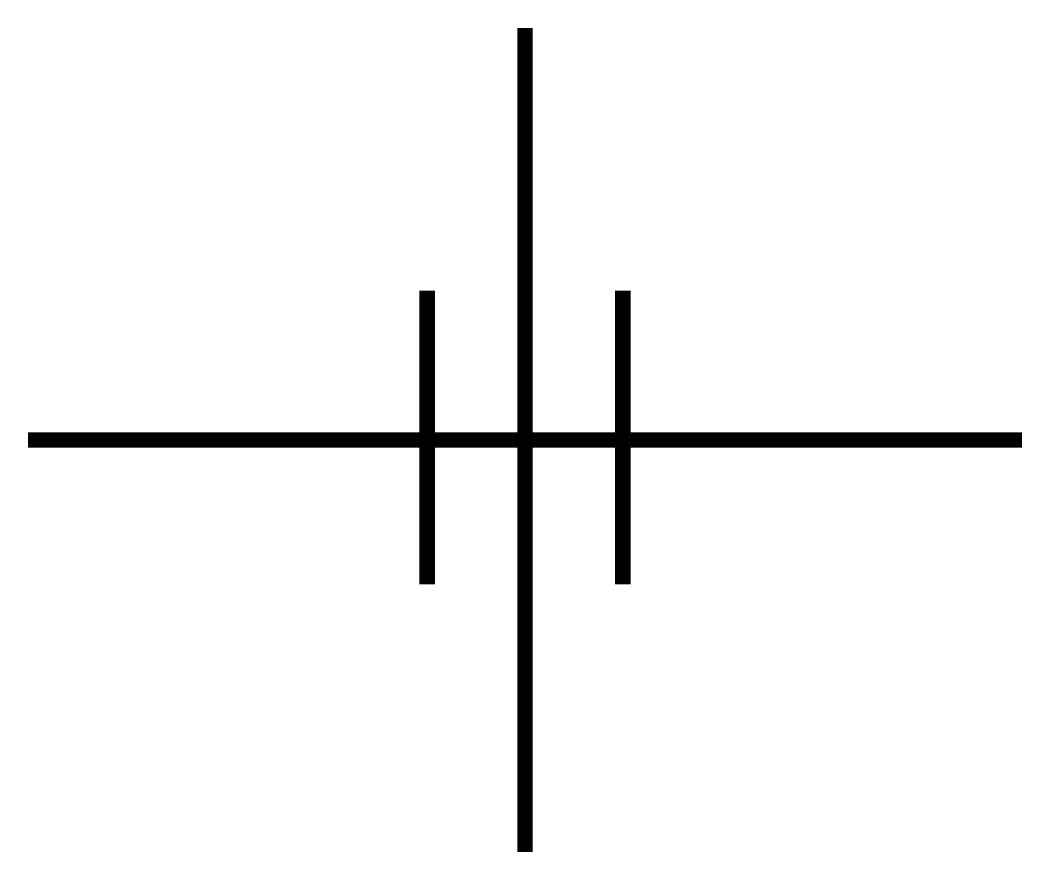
# Model space of a CAD drawing. Extents: x -0.2 to 32.5, y -13.6 to 13.6.
import ezdxf

# ---------------------------------------------------------------- set-up
doc = ezdxf.new("R2010")
doc.units = 0
doc.linetypes.add('CONTINUOUS1', pattern=[0])
doc.layers.add('003_THICK', color=7, linetype='CONTINUOUS1')

msp = doc.modelspace()

# ---------------------------------------------------------------- linework, layer by layer
at = {"layer": '003_THICK', "const_width": 0.5}
for points in [[(16.117, 13.361), (16.117, -13.361)], [(12.944, 4.843), (12.944, -4.676)], [(19.29, 4.843), (19.29, -4.676)], [(0, 0), (32.234, 0)]]:
    msp.add_lwpolyline(points, dxfattribs=at)

doc.saveas('drawing.dxf')
